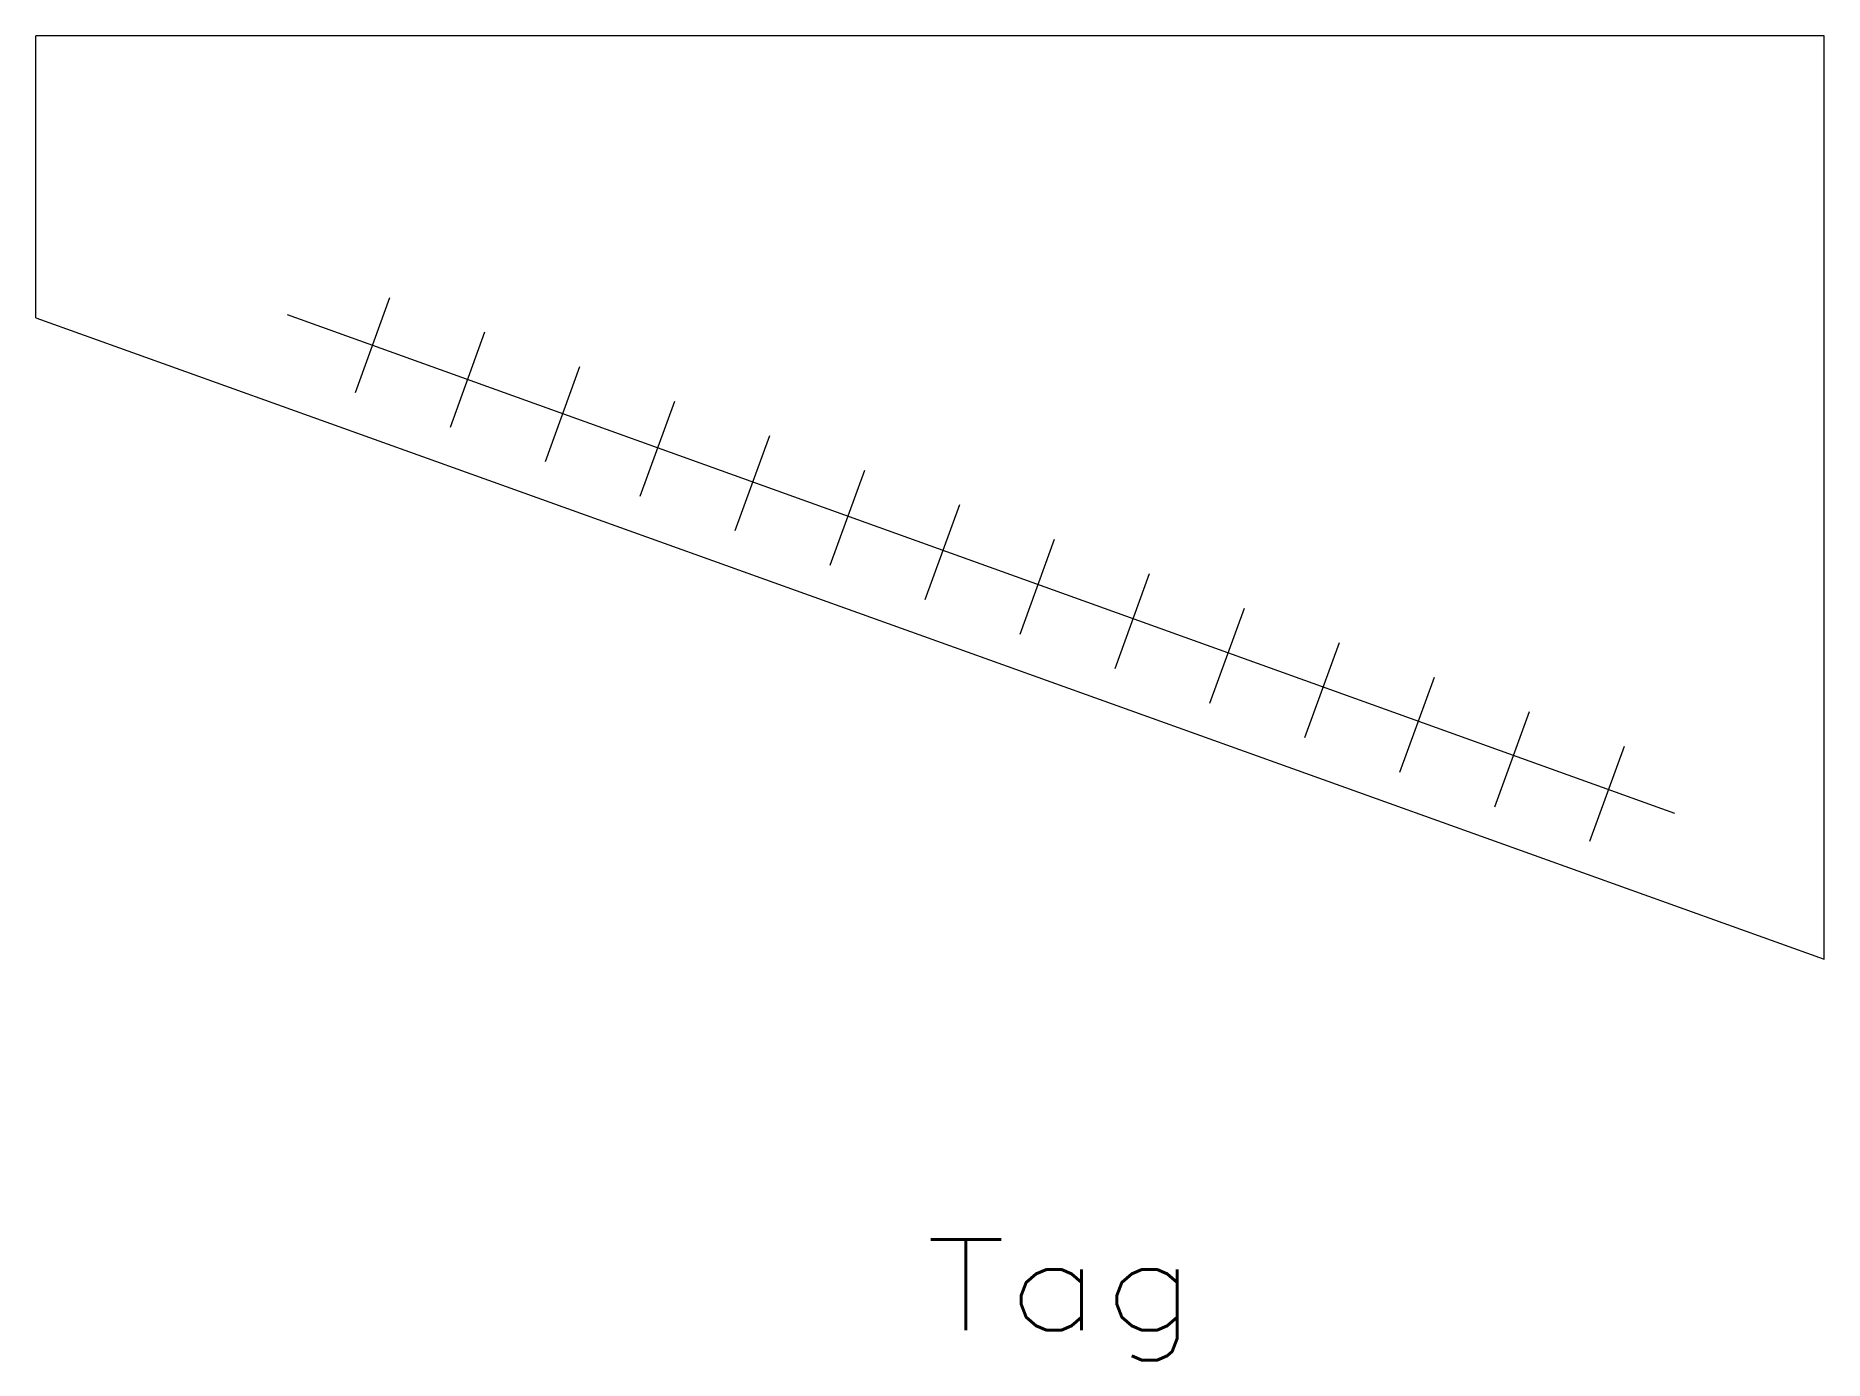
# Model space of a CAD drawing. Header units: inches. Extents: x -12.5 to 12.5, y -12.1 to 6.5.
import ezdxf
from ezdxf.enums import TextEntityAlignment as Align

# ---------------------------------------------------------------- set-up
doc = ezdxf.new("R2010")
doc.units = ezdxf.units.IN
doc.header["$MEASUREMENT"] = 0
doc.layers.get('0').update_dxf_attribs({"lineweight": 0})
doc.styles.add('_TCW_TXTSTY_1', font='TXT.SHX')

msp = doc.modelspace()

# ---------------------------------------------------------------- linework, layer by layer
at = {"color": 7, "linetype": 'Continuous'}
for p, q in [((-12.549, 2.5), (-12.549, 6.458)), ((12.534, 6.458), (-12.549, 6.458)), ((12.534, -6.493), (12.534, 6.458)), ((-8.066, 1.454), (-7.581, 2.788)), ((-9.021, 2.55), (10.434, -4.446)), ((-12.549, 2.5), (12.535, -6.493)), ((-6.734, 0.97), (-6.249, 2.304)), ((-5.402, 0.486), (-4.918, 1.82)), ((-4.071, 0.002), (-3.586, 1.335)), ((-2.739, -0.482), (-2.254, 0.851)), ((-1.407, -0.966), (-0.922, 0.367)), ((-0.075, -1.45), (0.409, -0.117)), ((1.257, -1.934), (1.741, -0.601)), ((2.588, -2.418), (3.073, -1.085)), ((3.92, -2.902), (4.405, -1.569)), ((5.252, -3.386), (5.736, -2.053)), ((6.584, -3.87), (7.068, -2.537)), ((7.915, -4.354), (8.4, -3.021)), ((9.247, -4.838), (9.732, -3.505))]:
    msp.add_line(p, q, dxfattribs=at)

# ---------------------------------------------------------------- texts
at = {"color": 7, "linetype": 'Continuous', "style": '_TCW_TXTSTY_1', "width": 1.166667}
msp.add_text('Tag', height=1.27, dxfattribs=at).set_placement((-0.068, -11.694), (3.742, -11.694), align=Align.FIT)

doc.saveas('drawing.dxf')
